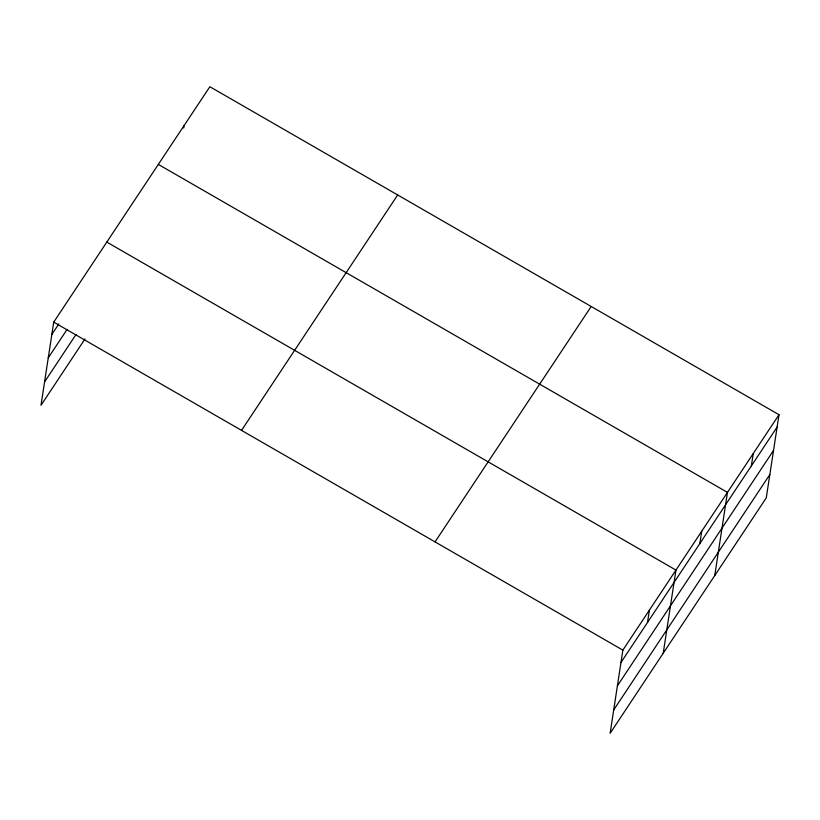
<?xml version="1.0" encoding="UTF-8"?>
<svg xmlns="http://www.w3.org/2000/svg" width="820" height="820" viewBox="0 0 820 820"><rect width="100%" height="100%" fill="white"/><g stroke="black" fill="none" stroke-linecap="round" stroke-linejoin="round"><path stroke-width="1.23" d="M779 414.715L622.862 650.127L610.141 733.275L766.28 497.863L779 414.715L209.858 86.725L53.72 322.137L41 405.285L85.003 338.937M183.721 128.033L184.1 125.562M647.523 622.452L649.409 610.111M663.226 653.232L675.947 570.084L106.805 242.095M699.829 543.588L701.715 531.247M714.753 575.548L727.473 492.4L158.332 164.41M751.345 465.904L753.242 453.562M51.834 334.478L58.814 323.951M48.257 357.848L67.117 329.404M44.577 381.915L76.004 334.529M241.541 430.367L397.679 194.965M435.051 541.887L591.179 306.485M620.976 662.468L777.114 427.066M617.399 685.838L773.537 450.426M613.719 709.915L769.857 474.503M53.72 322.137L622.862 650.127"/></g></svg>
